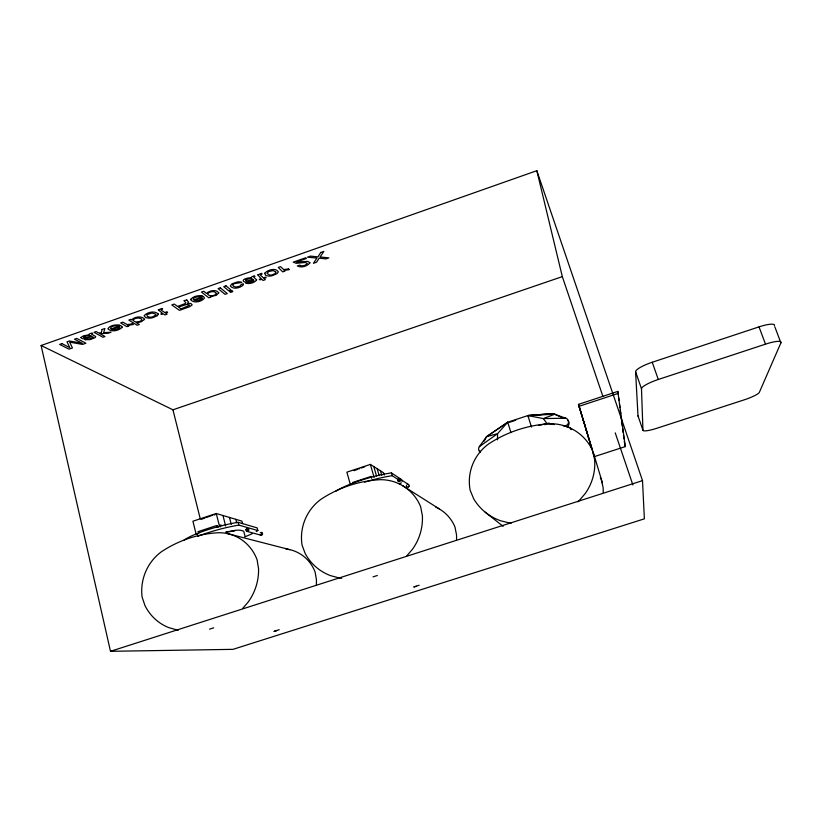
<?xml version="1.0" encoding="UTF-8"?>
<svg xmlns="http://www.w3.org/2000/svg" width="822" height="822" viewBox="0 0 822 822"><rect width="100%" height="100%" fill="white"/><g stroke="black" fill="none" stroke-linecap="round" stroke-linejoin="round"><path stroke-width="1.23" d="M497.495 439.842L497.557 433.677L507.749 422.21L527.868 415.572L552.548 413.6L565.865 418.213A4.059 3.966 -17.4 0 1 568.321 423.268A4.059 3.966 -17.4 0 1 563.142 425.734M774.869 326.94L780.9 342.846L759.343 392.361A15.073 2.445 -19.3 0 1 743.992 399.924L656.829 428.272A14.724 2.445 -18.6 0 1 642.948 430.245L638.006 415.901L635.591 371.76A17.581 3.73 -19.2 0 1 652.236 362.255L759.014 326.879A18.115 3.72 -20.3 0 1 774.437 325.8M408.811 486.244L408.236 486.737M261.817 534.146L261.817 533.396M484.117 441.188L486.552 436.688L507.749 422.21L510.924 432.557M480.274 452.172A4.007 3.925 -40.5 0 1 479.339 446.665L486.552 436.688L507.749 422.21M406.869 555.764L412.356 549.415A51.2 49.33 -64 0 0 422.385 515.651L420.587 506.537A45.919 44.306 -64.8 0 0 380.278 479.678A124.677 120.084 -77.5 0 0 321.268 499.088A45.857 43.946 -66.5 0 0 302.054 545.068L305.229 553.627A51.159 49.043 -65.3 0 0 330.639 575.667L338.397 577.732A83.392 80.011 -60.7 0 0 341.695 578.318M242.644 608.455L248.069 602.197A50.923 47.368 -68.9 0 0 258.56 568.752L257.06 559.69A45.672 42.538 -69.5 0 0 218.981 532.718A124.05 115.183 -75.6 0 0 161.739 551.531A45.621 42.189 -69.8 0 0 142.114 597.049L144.96 605.578A50.882 47.09 -69.2 0 0 168.849 627.648L176.257 629.755A82.899 76.888 -66.9 0 0 178.353 630.176M398.547 479.647C401.228 479.041 397.345 482.267 398.218 479.432C400.222 478.065 400.119 482.401 398.362 480.418M479.339 446.665L497.557 433.677L486.552 436.688M544.822 424.738L546.99 423.566L554.439 424.563M213.72 627.833L209.6 629.159M377.308 575.513L373.054 576.869M273.932 631.378L279.233 629.693M563.265 418.193L554.829 414.185L543.342 418.593L527.868 415.572L531.485 427.05M413.713 586.97L419.158 585.233M201.482 519.309L204.976 518.014M206.712 517.367L212.559 515.199M354.015 470.687L357.519 469.413M361.259 468.047L364.773 466.762M41.1 345.507L536.828 170.688L642.516 480.634L644.366 518.836L232.996 649.349L110.497 651.312L41.1 345.507L172.939 409.808L562.32 276.624L536.828 170.688M242.562 523.604L241.925 521.138L216.258 513.503L192.913 521.22L196.17 534.3L197.198 534.547M384.264 475.095L383.617 472.825L370.373 464.399L346.874 472.167L350.223 484.035M509.691 422.231L515.723 420.248M591.768 448.401L578.483 404.373L617.825 391.406L625.295 446.593L594.306 456.642L593.926 455.398M642.948 430.245L641.489 388.755A17.642 3.483 -19.1 0 1 658.288 379.487L765.498 344.151A18.176 3.483 -20.1 0 1 780.9 342.846M196.17 534.3L198.698 533.468L198.236 531.587L216.556 525.556L217.542 525.823M618.473 393.317L579.12 406.284L593.782 454.895M371.698 476.781L371.082 476.411L352.535 482.524L353.183 482.874M218.734 526.871L217.039 527.426L216.556 525.556M110.497 651.312L642.516 480.634M261.766 534.68L262.393 533.899L261.766 533.19M414.216 586.877L416.487 586.271M274.425 631.296L276.624 630.7M538.636 425.447L549.24 423.053M225.68 532.081C231.485 531.392 238.144 528.628 243.723 531.228L244.997 536.129M226.615 532.06L234.732 530.899M358.69 468.982L359.45 468.859M213.946 514.87L214.994 514.849M552.548 413.6L527.868 415.572L554.829 414.185M565.865 418.213L543.342 418.593L546.99 423.566M198.236 531.587L199.263 531.844M227.848 533.694L289.714 549.641M222.464 525.628L220.08 524.981L220.563 526.851M247.062 531.382L260.841 535.184M197.804 536.355A41.388 7.449 -14.8 0 1 238.832 525.114L257.861 530.55L257.163 527.878L238.113 522.319A41.367 7.542 -14.8 0 0 184.025 540.126M567.139 426.464L569.379 427.532A3.894 3.812 -16 0 1 571.588 429.464M402.472 485.597L439.328 508.952M335.951 491.145A41.008 7.84 -16.1 0 1 391.385 472.907L392.207 475.702L398.28 479.627M399.8 478.856L408.483 484.528M391.385 472.907L401.537 479.555L402.061 481.353M485.206 512.188L503.136 526.347M577.897 501.81A84.399 82.745 -30.5 0 0 579.561 500.146L585.1 493.693A51.837 51.098 -23.7 0 0 594.625 459.611L592.498 450.446A46.494 45.888 -20.7 0 0 549.805 423.731A125.581 125.119 54.8 0 0 488.905 443.757A46.268 45.672 -37.8 0 0 470.153 490.22L473.688 498.81A51.652 50.933 -34.8 0 0 500.732 520.799L508.869 522.823A84.471 82.817 -28.6 0 0 511.161 523.213M759.014 326.879L765.498 344.151M652.236 362.255L658.288 379.487M635.591 371.76L641.489 388.755M625.295 446.593L624.288 441.332M562.32 276.624L602.937 396.523M615.236 432.855L632.878 484.929M578.483 404.373L579.839 408.657M579.325 407.167L581.565 414.391M581.072 412.921L583.322 420.206M582.829 418.768L585.089 426.073M584.606 424.655L586.764 431.632M586.292 430.245L588.542 437.52M588.079 436.163L590.309 443.377M589.857 442.041L591.891 448.637M603.204 492.47A44.039 43.648 -14.1 0 0 603.081 487.374L601.272 479.555A39.497 39.168 -9 0 0 600.358 477.695M593.289 452.449L602.444 482.935M380.422 470.8L381.747 475.383M377.154 468.715L379.158 475.671M373.805 466.588L376.507 475.969M370.373 464.399L374.133 477.459M371.082 476.411L371.616 478.281M238.113 522.319L238.832 525.114M235.801 519.319L236.674 522.73M229.482 517.439L231.259 524.364M222.968 515.497L225.66 526.049M216.258 513.503L219.577 526.583M172.939 409.808L200.321 519.031M617.825 391.406L618.144 393.902M618.627 397.653L618.956 400.139M619.439 403.89L619.922 407.63M620.25 410.127L620.733 413.877M621.052 416.364L621.545 420.114M621.864 422.611L622.346 426.351M622.675 428.848L623.158 432.588M623.477 435.085L623.97 438.835M567.776 420.474A4.038 3.946 -17.2 0 1 566.8 426.988M570.787 429.341A3.863 3.781 -15.8 0 1 571.187 429.639M480.336 452.326A3.987 3.894 -40.5 0 1 479.791 450.898M257.861 530.55A41.388 7.449 -14.8 0 1 256.248 531.536M252.313 533.601A41.388 7.449 -14.8 0 1 244.833 536.838M260.235 532.851A1.428 1.346 -65.9 0 1 262.146 532.759A1.428 1.346 -65.9 0 1 262.156 534.752A1.428 1.346 -65.9 0 1 260.235 534.845M285.922 549.004A38.901 36.723 -71.5 0 1 315.073 571.927L316.429 579.674A43.391 40.915 -70.9 0 1 316.326 584.699M407.075 484.61A1.439 1.387 -57 0 1 409.161 485.36A1.439 1.387 -57 0 1 407.846 487.22A1.439 1.387 -57 0 1 406.448 485.504M401.383 482.802A41.367 7.871 -16.1 0 1 399.317 483.922M364.608 482.226A41.038 7.747 -16.1 0 1 366.725 481.579M367.794 481.26A41.038 7.747 -16.1 0 1 392.207 475.702M435.783 507.112A39.076 38.028 -68.4 0 1 454.926 526.881L456.498 534.66A43.576 42.364 -67.3 0 1 456.508 539.725M638.509 416.446A14.683 2.62 -18.7 0 1 638.006 415.901M275.873 272.164L275.041 273.685L272.216 274.836A3.329 1.264 -14.4 0 1 269.678 275.072L267.006 273.428L268.753 271.486L273.356 270.592L275.873 272.164M256.67 279.942C254.594 282.768 249.179 284.504 245.716 283.087L251.748 282.08L253.895 281.093L253.669 280.045C242.521 285.532 238.133 278.329 251.388 277.702L251.809 276.716L254.388 275.812L254.984 276.367L253.731 277.117L256.67 279.942M158.348 309.925L162.54 313.336L160.763 313.953L161.554 314.487L163.331 313.86L164.924 314.939L167.143 314.158L165.561 313.079L167.647 312.339L166.866 311.805L164.77 312.545L161.009 309.986L162.674 308.938L161.903 308.414L158.348 309.925M186.8 300.009L188.567 302.136L187.395 303.472L190.961 303.503L192.173 304.911L189.615 306.74L179.484 310.367L171.788 304.931L174.254 304.058L177.573 306.421L185.227 303.575L185.782 302.671L183.912 300.657L186.8 300.009M246.158 529.738C246.703 532.44 249.724 528.669 246.898 529.43C246.847 532.492 248.46 527.436 246.179 529.635M80.854 337.523C83.608 341.12 89.413 336.003 93.071 336.917L93.091 337.637L91.078 338.572L84.871 339.661L90.081 339.65L95.321 337.523L95.722 336.547L91.602 334.194L92.711 333.485L91.889 333.033L89.382 333.907L89.259 334.78L83.454 335.828L80.854 337.523M122.108 326.951L122.067 327.444C118.697 330.691 111.73 332.365 107.99 328.964L107.959 328.451C110.487 325.101 115.748 324.505 119.663 325.163L117.495 325.923C115.244 325.697 111.104 325.8 110.477 328.368L111.093 328.964L120.67 325.594L122.108 326.951M158.338 314.096L157.351 315.71L153.026 317.6A6.052 2.189 -12 0 1 149.039 318.176L145.802 317.652L144.086 315.761C147.128 312.124 154.803 310.305 158.338 314.096M232.852 284.741L233.263 286.118L235.986 287.073L240.219 286.025L241.082 284.525L243.261 283.765L243.528 284.689C240.661 287.957 233.243 289.94 230.283 285.994L231.948 283.785L237.445 281.946A5.024 1.891 -13.6 0 1 240.26 281.925L241.76 282.429L234.208 283.682A3.021 1.141 -13.6 0 0 232.852 284.741M218.786 292.796L216.309 295.334L210.329 296.526L211.018 297.071L208.85 297.831L201.462 292.057L203.722 291.265L206.445 293.403C209.415 290.577 216.063 288.964 218.786 292.796M190.755 299.311L190.704 299.855C193.961 303.729 201.976 301.736 204.534 297.965L203.404 296.485L193.663 299.907L193.191 299.259L193.581 298.232L195.564 297.225L202.51 296.002C198.554 295.139 193.406 296.043 190.755 299.311M264.643 273.325L265.763 275.452L268.66 276.12A6.011 2.281 -14.4 0 0 272.524 275.596L277.045 273.634L278.37 271.877C275.658 267.284 267.561 269.945 264.643 273.325M133.123 319.799L133.03 320.261C134.972 323.046 139.791 322.173 141.918 320.046L141.24 318.741L138.62 317.96L135.281 318.484L133.123 319.799M257.861 274.887L261.119 278.668L259.31 279.305L259.947 279.901L261.756 279.264L263.04 280.466L265.3 279.665L264.026 278.463L266.164 277.713L265.527 277.117L263.389 277.867L260.369 275.01L262.156 273.911L261.54 273.325L257.861 274.887M102.072 329.478L101.26 332.766L98.589 332.941L96.143 331.564L94.027 332.314L102.904 337.267L104.99 336.537L99.883 333.67L108.216 333.239L111.001 332.263L103.634 332.653L104.887 328.481L102.072 329.478M216.32 293.526L216.165 294.009C214.018 295.971 209.929 296.773 207.771 294.42L207.637 293.927C209.291 291.471 214.028 290.659 216.176 293.012L216.32 293.526M309.915 262.845C307.387 266.328 301.171 268.178 297.338 265.938L299.64 265.126C301.962 266.749 305.702 265.475 307.336 263.461L305.383 262.465L296.269 263.307L293.218 262.167L305.722 257.769L306.38 258.509L296.454 262.002L307.942 261.386L309.915 262.845M155.903 314.97L152.512 316.932A3.35 1.212 -12 0 1 149.871 317.21L147.272 316.439L146.861 314.723L151.854 313.028L155.153 313.881L155.903 314.97M144.518 319.45L141.086 321.834L136.318 322.645L139.308 324.505L137.182 325.255L128.797 320.066L130.842 319.347L131.633 319.84C134.613 316.706 141.261 315.607 144.477 318.957L144.518 319.45M119.714 327.752L115.953 329.663L111.998 329.437L119.252 326.889L119.714 327.752M83.556 336.897C84.748 339.219 89.3 336.147 91.632 336.188L88.499 335.386L83.556 336.897M189.471 305.301L181.035 308.887L178.436 307.038L187.118 304.294L189.471 305.301M202.109 298.776L198.184 300.749L194.444 300.431L201.811 297.841L202.109 298.776M320.724 252.488L317.939 256.896L310.48 256.094L307.428 257.173L316.963 258.077L313.429 263.307L316.552 262.208L319.193 258.159L325.923 258.909L328.903 257.861L320.087 256.978L323.878 251.378L320.724 252.488M245.47 279.901C245.819 282.542 251.029 279.264 253.073 279.388L250.494 278.37L245.47 279.901M132.219 323.858L127.276 324.628L122.858 322.162L120.649 322.943L126.855 326.683L128.931 325.954L127.872 325.317L133.298 324.526L132.219 323.858M288.543 268.886L283.775 269.585L280.559 266.626L278.278 267.427L282.706 271.897L284.854 271.147L284.093 270.376L289.313 269.678L288.543 268.886M61.948 343.606L59.636 344.418L69.038 349.165L72.449 347.973L69.685 342.147L82.529 344.428L85.909 343.236L76.765 338.387L74.463 339.198L82.272 343.277L69.408 340.976L67.014 341.818L69.808 347.655L61.948 343.606M220.327 287.834L218.077 288.635L225.064 294.348L227.283 293.567L220.327 287.834M226.009 285.84L223.718 286.642L228.742 290.844L231.013 290.043L226.009 285.84M231.927 290.813L229.667 291.615L230.612 292.396L232.873 291.605L231.927 290.813M248.121 531.176A1.48 1.387 -65.5 0 0 248.131 528.649A1.48 1.387 -65.5 0 0 246.025 530.015A1.48 1.387 -65.5 0 0 248.121 531.176M399.513 481.569A1.49 1.439 -56.6 0 0 400.108 479.072A1.49 1.439 -56.6 0 0 397.694 479.873A1.49 1.439 -56.6 0 0 399.513 481.569"/></g></svg>
